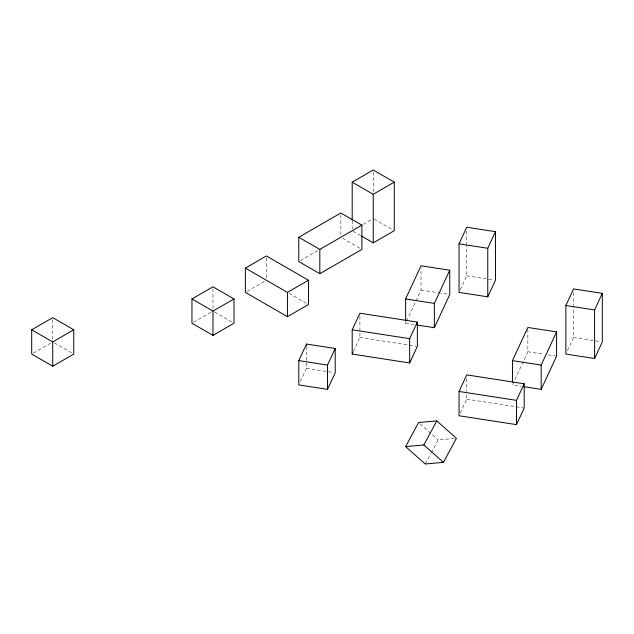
<?xml version="1.0" encoding="UTF-8"?>
<svg xmlns="http://www.w3.org/2000/svg" width="634" height="634" viewBox="0 0 634 634"><rect width="100%" height="100%" fill="white"/><g stroke="black" fill="none" stroke-linecap="round" stroke-linejoin="round"><path stroke-width="0.48" stroke-dasharray="3.17 2.38" d="M300.405 381.422L306.484 368.33L306.484 346.957M353.423 351.458L359.906 337.486L359.906 315.146M414.24 324.568L405.625 323.237L421.016 290.063L421.016 268.689M460.252 289.778L466.735 275.806L466.735 244.724M460.252 413.138L466.735 399.166L466.735 392.367M527.853 329.403L527.853 351.743L512.454 384.917L521.077 386.249M567.493 350.586L573.572 337.486L573.572 306.404M425.24 463.993L430.795 453.682M431.255 452.819L438.197 439.933L456.409 438.3M33.38 353.106L51.893 342.415M193.632 322.262L211.296 312.063M247.054 291.426L264.719 281.227M300.468 260.582L318.973 249.899M363.139 224.404L371.556 219.546M466.735 275.806L493.553 279.959M421.016 290.063L437.294 292.583M438.252 292.726L448.785 294.358M573.572 337.486L600.382 341.639M527.853 351.743L544.13 354.263M547.958 354.858L555.622 356.039M359.906 337.486L416.387 346.227M306.484 368.33L333.294 372.475M466.735 399.166L523.216 407.908M374.076 219.055L392.581 229.746M353.043 231.196L360.619 235.571M342.534 238.241L360.199 248.441M289.112 293.368L306.777 303.567M214.664 312.063L233.169 322.746M54.413 342.907L72.918 353.59M420.033 423.821L438.197 439.933M573.572 292.805L573.572 305.437M466.735 231.125L466.735 243.757M466.735 378.767L466.735 391.4M405.625 321.295L405.625 323.237M373.236 171.949L373.236 192.348M352.203 221.004L352.203 228.771M340.846 214.926L340.846 235.325M266.399 257.911L266.399 279.285M212.984 288.755L212.984 309.154M52.733 319.591L52.733 340.965"/><path stroke-width="0.95" d="M298.788 360.635L306.484 344.048L335.212 348.486L335.212 372.776L327.516 389.363L298.788 384.917L298.788 360.635L327.516 365.073L335.212 348.486M352.203 329.791L359.906 313.204L417.362 322.096L417.362 346.378L409.659 362.965L352.203 354.073L352.203 329.791L409.659 338.683L417.362 322.096M352.203 354.073L353.011 352.33M405.625 320.321L405.625 298.955L421.016 265.781L449.744 270.227L449.744 294.509L434.353 327.683L417.117 325.012M459.04 243.828L466.735 227.241L495.463 231.687L495.463 280.252L487.768 296.839L459.04 292.393L459.04 243.828L487.768 248.274L495.463 231.687M434.353 327.683L434.353 303.393L449.744 270.227M459.04 391.471L466.735 374.884L524.191 383.776L524.191 408.058L516.496 424.645L459.04 415.753L459.04 391.471L516.496 400.363L524.191 383.776M512.454 382.001L512.454 360.635L527.853 327.461L556.581 331.907L556.581 356.189L541.182 389.363L523.946 386.692M565.877 305.509L573.572 288.922L602.3 293.368L602.3 341.932L594.605 358.519L565.877 354.073L565.877 305.509L594.605 309.955L602.3 293.368M541.182 389.363L541.182 365.073L556.581 331.907M405.625 446.598L418.575 422.529L436.786 420.905L456.409 438.3L443.459 462.368L425.24 463.993L405.625 446.598L423.837 444.973L443.459 462.368M423.837 444.973L436.786 420.905M31.7 329.791L52.733 317.65L73.758 329.791L73.758 354.073L52.733 366.214L31.7 354.073L31.7 329.791L52.733 341.932L73.758 329.791M352.203 220.03L352.203 182.148L373.236 170.007L394.269 182.148L394.269 230.713L373.236 242.854L361.459 236.054M191.951 298.955L212.984 286.806L234.009 298.955L234.009 323.237L212.984 335.378L191.951 323.237L191.951 298.955L212.984 311.096L234.009 298.955M245.366 268.111L266.399 255.97L308.465 280.252L308.465 304.534L287.432 316.675L245.366 292.393L245.366 268.111L287.432 292.393L308.465 280.252M298.788 237.267L340.846 212.984L361.879 225.125L361.879 249.416L319.821 273.698L298.788 261.557L298.788 237.267L319.821 249.416L361.879 225.125M352.203 182.148L373.236 194.289L394.269 182.148M405.625 298.955L434.353 303.393M512.454 360.635L541.182 365.073M594.605 309.955L594.605 358.519M516.496 400.363L516.496 424.645M487.768 248.274L487.768 296.839M409.659 338.683L409.659 362.965M373.236 194.289L373.236 242.854M327.516 365.073L327.516 389.363M319.821 249.416L319.821 273.698M306.484 344.048L306.484 345.99M287.432 292.393L287.432 316.675M212.984 311.096L212.984 335.378M52.733 341.932L52.733 366.214"/></g></svg>
